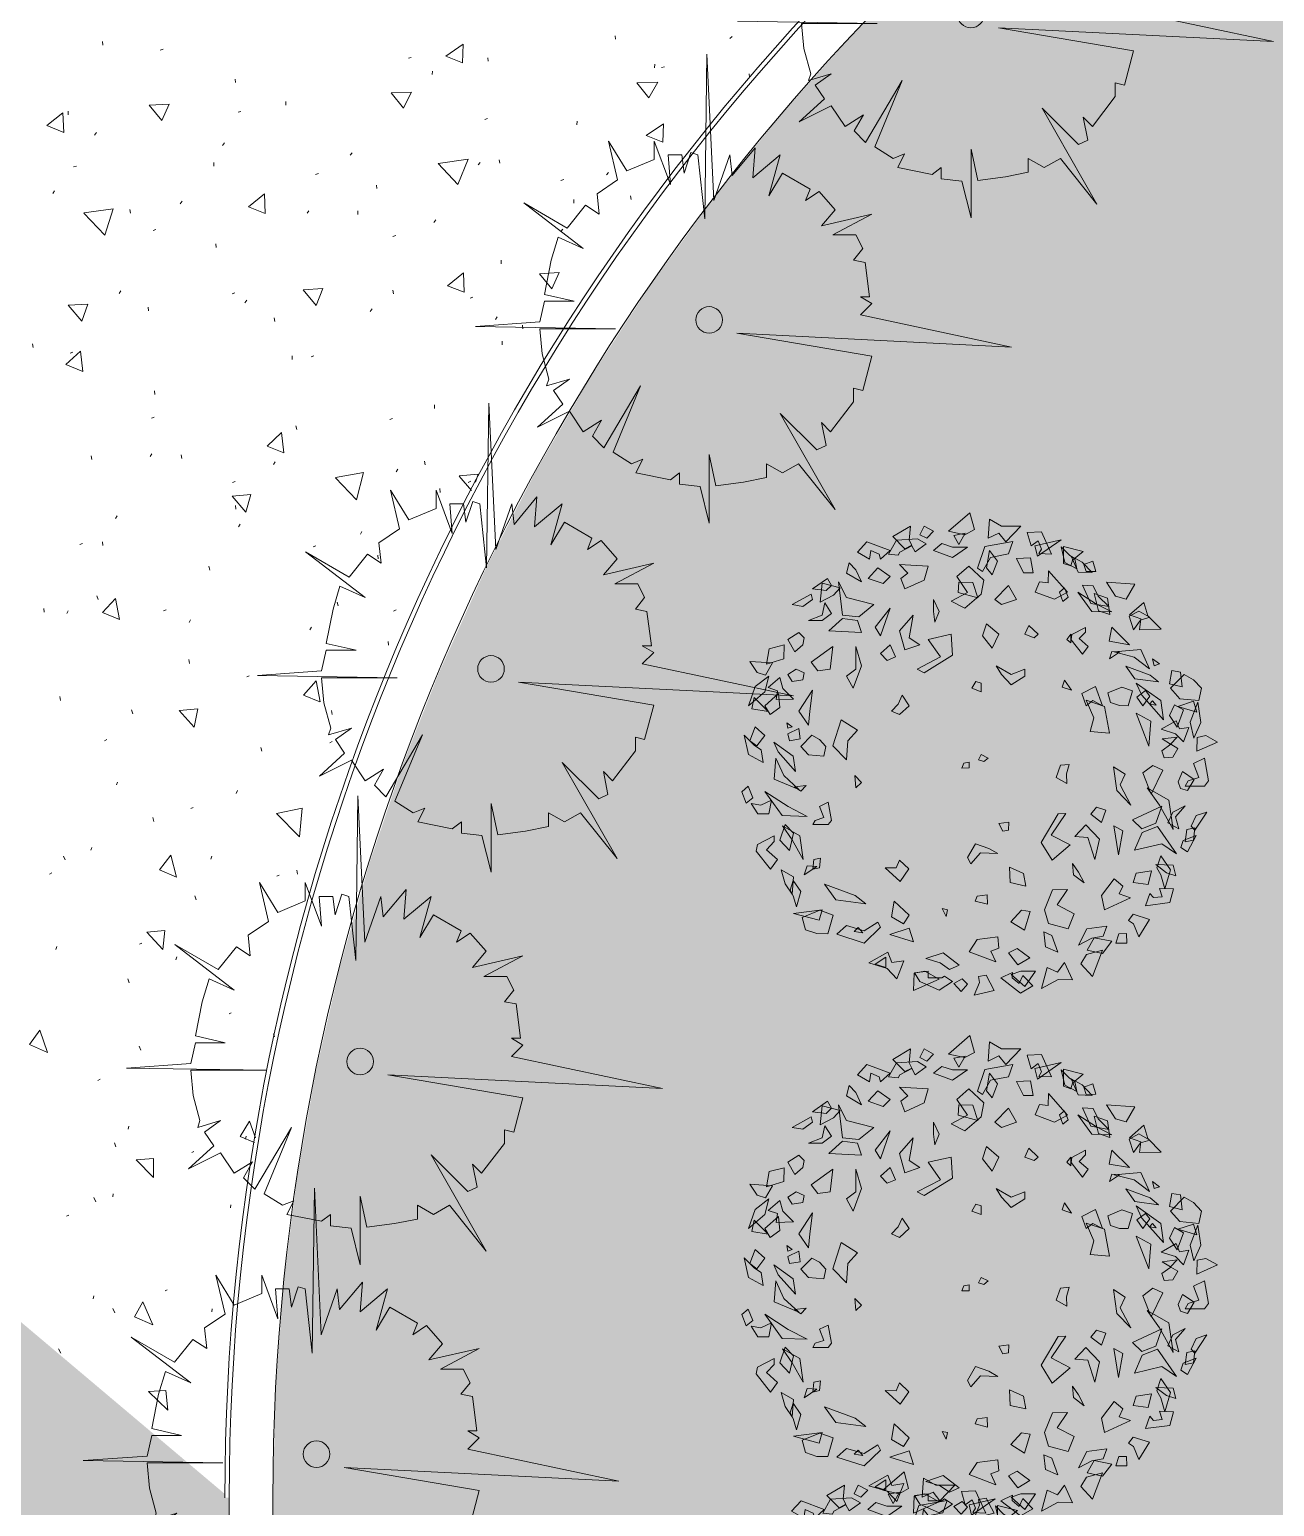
# Model space of a CAD drawing. Header units: millimetres. Extents: x 5359 to 218750, y -16347 to 109893.
# Drawn here: x 30646 to 33499, y 74317 to 77703 of the extents above; entities that cross this region are included whole.
import ezdxf

# ---------------------------------------------------------------- set-up
doc = ezdxf.new("R2010")
doc.units = ezdxf.units.MM
for name, color, linetype, lineweight in [('A-FLOR', 192, 'Continuous', 9), ('A-FLOR-PATT', 8, 'Continuous', 9), ('A-WALL', 113, 'Continuous', 9), ('G-IMPT', 8, 'Continuous', 9), ('L-PLNT', 71, 'Continuous', 9)]:
    doc.layers.add(name, color=color, linetype=linetype, lineweight=lineweight)

# ---------------------------------------------------------------- blocks, each defined once
blk = doc.blocks.new('FP_73-TKCS_MB ĐỊNH VỊ CỔNG-HÀNG RÀO')
at = {"layer": 'A-FLOR-PATT'}
for p, q in [((30812.7, 77675), (30813.9, 77666.9)), ((31639.6, 77669.2), (31600.2, 77641.5)), ((31639.6, 77669.2), (31638.5, 77626.4)), ((31988.4, 77688.4), (31989.1, 77680.7)), ((32256.4, 77687), (32251.2, 77681.8)), ((30951.7, 77657.8), (30945.2, 77655.7)), ((31520.7, 77638.9), (31514.2, 77636.9)), ((31638.5, 77626.3), (31600.2, 77641.5)), ((31696.2, 77637.7), (31697, 77629.9)), ((31569.1, 77607.1), (31568.8, 77599.2)), ((32079.2, 77622.9), (32078.6, 77615.2)), ((32100.9, 77617.1), (32094.1, 77615.3)), ((32295.3, 77600.8), (32295.8, 77593.1)), ((31116.7, 77589.2), (31117.9, 77581.2)), ((32085.7, 77581.6), (32038.1, 77580.2)), ((32065.5, 77546.3), (32038.1, 77580.1)), ((32085.7, 77581.6), (32065.5, 77546.3)), ((31233.1, 77537.3), (31233, 77529.3)), ((31521.3, 77559.4), (31474.8, 77557.2)), ((31503, 77522.7), (31474.8, 77557.2)), ((31521.3, 77559.4), (31503, 77522.8)), ((30722.4, 77511.4), (30685.6, 77482.3)), ((30722.4, 77511.4), (30724.4, 77466.6)), ((30734.3, 77515.3), (30734.5, 77507.1)), ((30965.8, 77531.8), (30919.7, 77529.5)), ((30949, 77494.3), (30919.7, 77529.5)), ((30965.8, 77531.8), (30949, 77494.3)), ((31130, 77515.1), (31123.6, 77513)), ((31695.6, 77498.7), (31689.1, 77496.7)), ((30724.4, 77466.6), (30685.6, 77482.3)), ((30799, 77466.4), (30794.7, 77460.6)), ((31900.7, 77492.3), (31900.3, 77484.4)), ((32099, 77486.8), (32059.1, 77459.6)), ((32099.1, 77486.8), (32097.4, 77444.4)), ((31092.5, 77442.7), (31088.2, 77436.9)), ((32097.4, 77444.4), (32059.1, 77459.5)), ((31067.9, 77398), (31068, 77389.8)), ((31385.3, 77420.2), (31380.9, 77414.4)), ((31651, 77405.1), (31582.5, 77395.9)), ((31651, 77405.1), (31627.6, 77347.3)), ((31678.4, 77397.9), (31673.9, 77392.2)), ((31722.5, 77404.3), (31723.5, 77396.3)), ((30753, 77389.8), (30746.7, 77387.7)), ((31307.8, 77372.7), (31301.4, 77370.6)), ((31627.6, 77347.3), (31582.4, 77395.9)), ((31973, 77374.7), (31968.3, 77369.2)), ((30702.9, 77332.5), (30698.8, 77326.6)), ((31440.9, 77346.2), (31442, 77338.1)), ((31870.1, 77358.7), (31863.6, 77356.7)), ((30995.3, 77309), (30991.2, 77303.1)), ((31184.3, 77325.9), (31148, 77296.4)), ((31186.2, 77281.1), (31148, 77296.3)), ((31184.4, 77325.9), (31186.2, 77281.1)), ((31893.6, 77312.9), (31893.4, 77304.9)), ((32023.6, 77321.2), (32024.5, 77313.3)), ((30837.7, 77291.4), (30770.3, 77282.1)), ((30818.2, 77231.6), (30770.3, 77282)), ((30837.7, 77291.4), (30818.2, 77231.6)), ((30875.5, 77290), (30877, 77281.8)), ((31286.2, 77287.3), (31281.9, 77281.4)), ((31398.3, 77286.9), (31398.4, 77278.7)), ((31576.7, 77266.3), (31572.4, 77260.6)), ((30935.1, 77244.3), (30928.9, 77242.1)), ((31485, 77230.7), (31478.7, 77228.5)), ((31868.1, 77245.3), (31863.7, 77239.6)), ((31072.9, 77211.1), (31073.3, 77202.8)), ((31726.6, 77174), (31726.6, 77165.8)), ((31640.4, 77145.1), (31604.1, 77115.4)), ((31640.4, 77145.1), (31642, 77100.5)), ((31860.1, 77145.5), (31814.6, 77142.6)), ((31843.1, 77107.9), (31814.6, 77142.6)), ((31860.1, 77145.5), (31843.1, 77108)), ((30855.1, 77103.3), (30851.1, 77097.4)), ((31116.6, 77099.3), (31110.4, 77097.1)), ((31318, 77108.9), (31273.1, 77105.7)), ((31302.8, 77070.3), (31273.1, 77105.7)), ((31318, 77108.8), (31302.8, 77070.3)), ((31478.4, 77105.3), (31479.7, 77097.1)), ((31641.9, 77100.5), (31604.1, 77115.4)), ((30779.2, 77073.4), (30734.1, 77070.8)), ((30765.2, 77034.4), (30734.1, 77070.8)), ((30779.2, 77073.4), (30765.2, 77034.4)), ((30917.6, 77066.5), (30918.2, 77058.1)), ((31143.6, 77082.1), (31139.6, 77076.1)), ((31430.8, 77062.6), (31426.7, 77056.6)), ((31661.8, 77089.1), (31655.6, 77086.8)), ((31206.4, 77042.1), (31207.9, 77033.7)), ((31717.8, 77043.9), (31713.7, 77038)), ((31775.4, 77024.6), (31776.7, 77016.4)), ((30652.4, 76982.2), (30654.3, 76973.7)), ((30762.8, 76965.1), (30729.1, 76934.5)), ((30745, 76962.8), (30738.9, 76960.5)), ((30762.8, 76965.1), (30767.9, 76918.6)), ((31728.8, 76988.3), (31728.9, 76980.1)), ((30767.9, 76918.6), (30729.1, 76934.5)), ((31247.4, 76954.7), (31247.9, 76946.3)), ((31297.4, 76954.8), (31291.3, 76952.5)), ((30932.3, 76874.4), (30933.1, 76865.9)), ((31573.8, 76842), (31574.3, 76833.7)), ((30931.5, 76814.3), (30925.5, 76812)), ((31256.4, 76793.9), (31258.2, 76785.4)), ((31477.5, 76810.7), (31471.5, 76808.3)), ((31223.4, 76778.8), (31190.4, 76747.5)), ((31223.4, 76778.8), (31228.4, 76732.2)), ((30787.3, 76725.4), (30788.3, 76716.8)), ((30925.8, 76730.3), (30922.2, 76724.1)), ((30992.9, 76727.5), (30994.9, 76719)), ((31228.4, 76732.2), (31190.4, 76747.5)), ((31208.8, 76711.4), (31205.2, 76705.2)), ((31411, 76686.9), (31347.1, 76675.4)), ((31411, 76686.9), (31395.3, 76624.7)), ((31489.9, 76694.7), (31486.2, 76688.6)), ((31551.2, 76713.3), (31552.9, 76704.9)), ((31117.1, 76666.4), (31111.3, 76664)), ((31395.3, 76624.7), (31347.1, 76675.3)), ((31674.4, 76683.1), (31630.8, 76679.2)), ((31658.6, 76646.1), (31630.8, 76679.1)), ((31657, 76667), (31651.1, 76664.6)), ((31674.4, 76683.1), (31668.2, 76665.2)), ((31153.3, 76636.7), (31109.9, 76633.1)), ((31141.4, 76596.4), (31109.9, 76633.1)), ((31153.3, 76636.7), (31141.4, 76596.5)), ((31586.3, 76650.3), (31586.9, 76641.7)), ((30846.4, 76588), (30843.1, 76581.8)), ((31117.9, 76611.4), (31118.9, 76602.8)), ((31128.3, 76568.7), (31124.9, 76562.4)), ((31407.6, 76552.2), (31404.1, 76546)), ((30767, 76524.2), (30761.2, 76521.9)), ((30812.7, 76528.2), (30813.9, 76519.5)), ((31301.9, 76519), (31296.2, 76516.6)), ((31443.9, 76497.5), (31444.8, 76488.9)), ((31056.7, 76472.3), (31059, 76463.6)), ((30800.3, 76404.8), (30802.9, 76396)), ((30843, 76398.2), (30812.8, 76366.1)), ((30843, 76398.2), (30851.7, 76350)), ((31351.2, 76390), (31353.5, 76381.3)), ((30678.1, 76375.7), (30679.6, 76366.9)), ((30734, 76370.2), (30730.9, 76363.9)), ((30851.7, 76350), (30812.8, 76366.1)), ((30958.7, 76372.3), (30953, 76369.9)), ((31014.7, 76349.7), (31011.6, 76343.3)), ((31485.9, 76372.2), (31480.3, 76369.6)), ((31291.7, 76332.8), (31288.6, 76326.5)), ((31467.7, 76299.8), (31468.9, 76291)), ((31011.2, 76258.2), (31012.7, 76249.3)), ((31149.4, 76221.1), (31143.9, 76218.6)), ((31302.9, 76209.8), (31273.7, 76176.7)), ((31302.9, 76209.8), (31311.6, 76161.3)), ((30715.2, 76173.6), (30716.9, 76164.6)), ((31031.2, 76145.2), (30989.1, 76141.4)), ((31031.2, 76145.2), (31023, 76103.4)), ((31311.5, 76161.3), (31273.7, 76176.7)), ((30879.3, 76142.9), (30882.2, 76134)), ((31023, 76103.4), (30989, 76141.4)), ((31338.2, 76141.6), (31339.7, 76132.7)), ((30823.2, 76074.8), (30817.7, 76072.4)), ((31175.7, 76057), (31178.4, 76048.1)), ((31339.1, 76070.4), (31333.7, 76067.8)), ((30847.4, 75977.4), (30844.7, 75970.9)), ((31122.3, 75958.3), (31119.6, 75951.7)), ((31021, 75919.2), (31015.7, 75916.7)), ((31271, 75917.9), (31211.5, 75905.2)), ((31271, 75917.9), (31264.4, 75851.7)), ((30928.6, 75896.1), (30930.7, 75887)), ((31264.4, 75851.7), (31211.5, 75905.1)), ((30723.9, 75808), (30727.3, 75798.9)), ((30788.7, 75827.9), (30786.2, 75821.4)), ((30969.8, 75809.9), (30943.6, 75776.4)), ((30969.8, 75809.9), (30982.7, 75759.9)), ((31063.4, 75807.3), (31060.9, 75800.7)), ((30982.7, 75759.9), (30943.6, 75776.4)), ((31258.3, 75775.5), (31260.3, 75766.4)), ((30696.5, 75769.1), (30691.2, 75766.7)), ((31217.6, 75764.2), (31212.4, 75761.6)), ((31024.4, 75717), (31027.7, 75707.8)), ((30955.5, 75636.9), (30914.5, 75633.3)), ((30955.5, 75636.9), (30951.4, 75593.9)), ((30902.9, 75608.4), (30897.8, 75605.9)), ((30951.4, 75593.9), (30914.5, 75633.3)), ((30708.1, 75600.3), (30706, 75593.7)), ((30983.1, 75576.9), (30981, 75570.2)), ((30871.3, 75526.6), (30874, 75517.3)), ((31108, 75448.5), (31103, 75445.9)), ((30669.5, 75409.1), (30645.7, 75375.9)), ((30669.5, 75409.1), (30686.8, 75357.9)), ((31205.3, 75400.7), (31207.5, 75393.2)), ((30686.8, 75357.8), (30645.7, 75375.9)), ((30897.1, 75372.2), (30901, 75362.9)), ((30807.6, 75296.2), (30802.5, 75293.7)), ((31150.2, 75200.2), (31128.6, 75165.4)), ((31150.2, 75200.2), (31163.3, 75161.9)), ((30873.1, 75188.6), (30871.5, 75181.9)), ((31161.5, 75151.2), (31128.6, 75165.4)), ((31142, 75165.6), (31140.4, 75158.8)), ((30840.4, 75150.8), (30843.7, 75141.4)), ((31022.4, 75131), (31017.6, 75128.4)), ((30929.9, 75114.9), (30889.8, 75111.8)), ((30930.2, 75070.8), (30889.8, 75111.8)), ((30929.9, 75114.9), (30930.2, 75070.8)), ((30837.7, 75033.9), (30836.3, 75027.1)), ((30793.2, 75025.2), (30797.8, 75015.6)), ((31107.4, 75008.4), (31106, 75001.5)), ((30735.7, 74984.5), (30730.8, 74982.1)), ((30792.9, 74799.4), (30791.8, 74792.7)), ((30961.4, 74813.9), (30956.8, 74811.4)), ((30837, 74770.5), (30841, 74760.8)), ((30905.6, 74785.8), (30886.5, 74751.7)), ((30905.6, 74785.8), (30928.1, 74733)), ((31064.5, 74769.7), (31063.4, 74762.9)), ((30928.1, 74733), (30886.5, 74751.6)), ((30712.1, 74678.2), (30717.5, 74668.5)), ((30957.8, 74582.5), (30918.3, 74580.4)), ((30962.6, 74537.8), (30918.3, 74580.3)), ((30957.8, 74582.5), (30962.6, 74537.8))]:
    blk.add_line(p, q, dxfattribs=at)
blk = doc.blocks.new('CAY MAI VAN PHUC - CAY DUC SOC_dwg-2256080-TKCS_MB ĐỊNH VỊ CỔNG-HÀNG RÀO')
at = {"layer": 'G-IMPT', "flags": 128}
blk.add_lwpolyline([(32.8, 479.5), (12.9, 293.4), (6.2, 771.8), (-13.8, 346.6), (-60.3, 479.5), (-67, 419.7), (-133.5, 499.4), (-126.8, 413), (-206.6, 479.5), (-173.4, 359.9), (-213.3, 426.3), (-293.1, 379.8), (-279.8, 346.6), (-319.7, 373.2), (-366.2, 320), (-326.3, 273.5), (-472.6, 306.7), (-359.6, 246.9), (-426.1, 246.9), (-446, 207.1), (-419.4, 173.8), (-452.7, 167.2), (-466, 67.5), (-439.4, 67.5), (-472.6, 47.6), (-439.4, 14.4), (-878.3, -78.6), (-80.3, -38.8), (-472.6, -105.2), (-446, -204.9), (-419.4, -198.2), (-419.4, -238.1), (-352.9, -324.5), (-326.3, -297.9), (-339.6, -364.4), (-313, -377.6), (-206.6, -271.3), (-366.2, -550.4), (-259.8, -417.5), (-213.3, -444.1), (-166.7, -417.5), (-166.7, -457.4), (-100.2, -470.7), (-19.9, -481.4), (-0.5, -390.9), (-0.5, -590.3), (26.2, -484), (86, -477.3), (86, -444.1), (112.6, -464), (212.4, -444.1), (192.4, -404.2), (225.7, -417.5), (278.9, -384.3), (199.1, -191.6), (305.5, -371), (338.7, -337.8), (312.1, -291.3), (365.3, -324.5), (405.2, -264.7), (498.3, -311.2), (425.2, -244.8), (451.8, -204.9), (405.2, -171.7), (471.7, -191.6), (465.1, -171.7), (485, -98.6), (491.7, -25.5), (272.2, -25.5), (677.9, -18.8), (491.7, -5.6), (478.4, 54.2), (391.9, 54.2), (478.4, 74.2), (458.4, 173.8), (438.5, 240.3), (365.3, 207.1), (538.2, 340), (411.9, 266.9), (358.7, 333.3), (318.8, 306.7), (325.4, 366.5), (265.6, 406.4), (292.2, 519.4), (239, 433), (159.2, 466.2), (159.2, 519.4), (112.6, 393.1), (119.3, 479.5), (79.4, 479.5), (72.7, 426.3), (52.8, 486.1)], close=True, dxfattribs=at)
at = {"layer": 'G-IMPT'}
blk.add_circle((0, 0), 38.6, dxfattribs=at)
blk = doc.blocks.new('CAY MAI VAN PHUC - CAY BONG TRANG-2256527-TKCS_MB ĐỊNH VỊ CỔNG-HÀNG RÀO')
at = {"extrusion": (0, 0, -1), "xscale": 0.7894736842105263, "yscale": 0.7894736842105263, "zscale": -0.7894736842105263, "rotation": 180}
blk.add_blockref('CAY MAI VAN PHUC - CAY DUC SOC_dwg-2256080-TKCS_MB ĐỊNH VỊ CỔNG-HÀNG RÀO', (0, 0), dxfattribs=at)
blk = doc.blocks.new('CAY BACH TRINH - CAY BACH TRINH_dwg-2249800-TKCS_MB ĐỊNH VỊ CỔNG-HÀNG RÀO')
at = {"layer": 'G-IMPT', "flags": 128}
for points in [[(-357, 1653), (-250, 1541), (-201, 1603), (-123, 1566), (-133, 1703), (-220, 1653)], [(7, 1749), (-25, 1628), (43, 1591), (160, 1616)], [(-578, 1452), (-505, 1613), (-404, 1608), (-431, 1511), (-482, 1548), (-505, 1489), (-486, 1456)], [(121, 1587), (40, 1602), (86, 1521)], [(335, 1653), (267, 1616), (316, 1566), (365, 1591)], [(423, 1516), (443, 1553), (433, 1653), (560, 1578), (472, 1491)], [(-715, 1368), (-728, 1408), (-805, 1472), (-663, 1508), (-663, 1385)], [(-648, 1504), (-672, 1392), (-758, 1347), (-746, 1419), (-706, 1444)], [(-477, 1437), (-459, 1512), (-646, 1555)], [(-83, 1327), (-48, 1351), (-99, 1506), (-301, 1542), (-270, 1454), (-140, 1428)], [(23, 1503), (131, 1428), (267, 1478), (209, 1528), (131, 1503)], [(533, 1553), (590, 1452), (520, 1446), (509, 1467), (423, 1512), (399, 1468), (319, 1525), (383, 1562)], [(579, 1478), (745, 1541), (813, 1466), (725, 1416), (716, 1478), (657, 1453), (647, 1416)], [(-874, 1403), (-896, 1328), (-826, 1327), (-809, 1379)], [(-870, 1320), (-769, 1323), (-719, 1438), (-798, 1395)], [(-428, 1425), (-446, 1319), (-376, 1318), (-327, 1420)], [(-133, 1478), (-191, 1403), (-152, 1303), (-113, 1353)], [(511, 1378), (306, 1366), (335, 1266), (472, 1203), (501, 1278), (452, 1316)], [(871, 1391), (823, 1341), (784, 1253), (891, 1316)], [(-556, 1333), (-692, 1179), (-600, 1129), (-460, 1181), (-492, 1255), (-553, 1247)], [(14, 1366), (-94, 1266), (-74, 1166), (43, 1066), (140, 1116), (23, 1178), (101, 1291)], [(667, 1353), (579, 1291), (628, 1241), (735, 1278)], [(1027, 1278), (998, 1228), (1037, 1191), (1135, 1203)], [(-1174, 1238), (-1112, 1130), (-1037, 1152), (-972, 1252)], [(-766, 1181), (-866, 1042), (-1009, 1038), (-900, 1094)], [(-996, 1019), (-915, 1047), (-883, 1171), (-978, 1137)], [(-989, 1076), (-860, 1099), (-799, 1231), (-876, 1225), (-913, 1152)], [(-697, 1145), (-671, 1210), (-634, 1180), (-660, 1114)], [(-269, 1228), (-328, 1128), (-220, 1091), (-172, 1128)], [(-50, 1140), (92, 1178), (86, 1252), (-14, 1249)], [(696, 1091), (891, 1141), (949, 1253), (920, 1016), (803, 1003)], [(1064, 1244), (1080, 1108), (985, 1158), (937, 1212)], [(1144, 1166), (1135, 1128), (1203, 1078), (1281, 1091)], [(-1364, 914), (-1208, 910), (-1218, 988), (-1136, 1017), (-1240, 1107), (-1267, 1010)], [(267, 1128), (228, 1041), (257, 966), (267, 1041)], [(647, 866), (579, 1066), (686, 928)], [(1047, 1103), (998, 1028), (1066, 978), (1164, 978), (1066, 1016)], [(-1164, 910), (-1135, 1007), (-1204, 1044), (-1282, 1000), (-1216, 980)], [(-113, 953), (-201, 878), (-152, 778), (-84, 866)], [(413, 1016), (443, 853), (365, 803), (472, 766), (511, 903)], [(813, 978), (784, 891), (1018, 903), (920, 991)], [(-1010, 928), (-1137, 803), (-990, 828)], [(-840, 791), (-799, 735), (-718, 839), (-724, 876), (-821, 927), (-821, 894), (-775, 847)], [(-717, 878), (-717, 816), (-688, 841)], [(-415, 941), (-483, 878), (-454, 853), (-386, 878)], [(140, 878), (131, 728), (335, 603), (384, 628), (218, 716), (306, 841)], [(1261, 753), (1203, 803), (1193, 853), (1232, 891), (1310, 841)], [(-1279, 631), (-1217, 768), (-1027, 752), (-1169, 714)], [(-993, 702), (-1009, 756), (-1064, 751)], [(579, 803), (540, 716), (599, 691), (647, 741)], [(823, 791), (784, 653), (842, 491), (891, 578), (823, 628)], [(988, 791), (1008, 628), (1096, 616), (1144, 678)], [(1339, 702), (1463, 665), (1444, 774), (1337, 802)], [(-1302, 703), (-1351, 666), (-1312, 653)], [(-1109, 650), (-1174, 560), (-1345, 537), (-1285, 585)], [(-220, 591), (-289, 516), (-386, 578), (-386, 628), (-289, 591), (-181, 653)], [(1422, 673), (1471, 586), (1531, 604), (1583, 684)], [(-1595, 553), (-1527, 591), (-1429, 491), (-1497, 416), (-1634, 403), (-1653, 491)], [(-1424, 524), (-1440, 618), (-1501, 607), (-1513, 501)], [(-721, 477), (-654, 499), (-671, 550)], [(-74, 528), (-35, 541), (-6, 491), (-74, 466)], [(1310, 591), (1252, 628), (1193, 603), (1203, 553), (1281, 541)], [(1270, 413), (1394, 410), (1386, 473), (1452, 496), (1368, 568), (1347, 490)], [(1447, 578), (1476, 466), (1593, 366), (1544, 503)], [(-1380, 266), (-1361, 403), (-1185, 528), (-1224, 441)], [(-1283, 435), (-1251, 475), (-1188, 428), (-1232, 366)], [(-1065, 367), (-1127, 366), (-1158, 473), (-1082, 500), (-981, 458), (-1000, 389)], [(-942, 366), (-893, 503), (-795, 453), (-825, 366), (-873, 403)], [(491, 441), (443, 366), (511, 303), (569, 328), (521, 378)], [(1135, 478), (1232, 328), (1164, 228), (1154, 328)], [(1378, 453), (1369, 353), (1437, 303), (1476, 366)], [(1553, 425), (1451, 325), (1568, 345)], [(-1597, 135), (-1570, 248), (-1626, 391), (-1648, 247)], [(-1619, 320), (-1482, 361), (-1595, 398)], [(-1478, 213), (-1422, 297), (-1459, 373), (-1523, 336)], [(-1328, 370), (-1279, 378), (-1302, 402)], [(-855, 181), (-881, 279), (-825, 405), (-958, 362), (-994, 169)], [(-1363, 198), (-1471, 259), (-1494, 200), (-1562, 210), (-1523, 107), (-1467, 166)], [(-1274, 77), (-1290, 255), (-1183, 312), (-1221, 219)], [(813, 191), (881, 116), (891, -22), (988, 78), (930, 266)], [(1319, 245), (1280, 215), (1311, 205)], [(1476, 153), (1534, 78), (1583, 116), (1544, 216)], [(-1619, 40), (-1622, 139), (-1683, 152), (-1767, 105)], [(-1478, 141), (-1429, 91), (-1371, 128)], [(1085, 125), (1140, 155), (1218, 75), (1163, 15), (1054, 5), (1038, 75)], [(1310, 166), (1300, 116), (1222, 128), (1232, 203)], [(1624, 156), (1594, 16), (1487, -41), (1502, 50), (1551, 81)], [(-1482, 60), (-1448, -1), (-1384, -6), (-1369, 43), (-1433, 90)], [(-74, 16), (-123, -9), (-94, -34), (-55, -22)], [(1256, -105), (1272, 5), (1412, 105), (1381, 35)], [(-1595, -47), (-1673, -9), (-1702, -172), (-1673, -209), (-1536, -209), (-1556, -172), (-1634, -147)], [(-1291, -267), (-1232, -115), (-1304, -62), (-1376, -95)], [(-1145, -345), (-1046, -242), (-1021, -71), (-1105, -125), (-1069, -201)], [(-688, -191), (-610, -147), (-641, -60), (-704, -55), (-685, -122)], [(11, -79), (65, -80), (51, -44), (11, -37)], [(1398, -9), (1408, -159), (1232, -234), (1339, -134)], [(-1515, -106), (-1486, -178), (-1501, -227), (-1553, -242), (-1599, -161)], [(832, -134), (784, -184), (823, -222)], [(1179, -205), (1218, -245), (1264, -215)], [(1563, -293), (1595, -211), (1641, -250), (1609, -331)], [(-1449, -521), (-1419, -309), (-1263, -222), (-1351, -346)], [(1477, -247), (1352, -421), (1173, -426), (1309, -356)], [(1427, -309), (1447, -409), (1525, -409), (1573, -334), (1505, -346)], [(-1604, -526), (-1578, -497), (-1615, -421), (-1690, -396)], [(-1489, -516), (-1411, -473), (-1448, -396), (-1534, -351), (-1465, -430)], [(-1224, -515), (-1157, -451), (-1369, -353), (-1324, -476)], [(-935, -470), (-860, -411), (-900, -361), (-966, -383)], [(-582, -741), (-504, -613), (-626, -407), (-681, -406), (-575, -561), (-711, -631)], [(1085, -355), (1023, -325), (999, -455), (1023, -485), (1132, -485), (1116, -455), (1054, -435)], [(-1546, -521), (-1536, -609), (-1595, -596), (-1604, -509)], [(-1173, -669), (-1368, -622), (-1473, -694), (-1336, -498), (-1227, -542)], [(-1024, -493), (-1058, -702), (-1088, -530)], [(-888, -735), (-838, -578), (-745, -570), (-823, -487), (-921, -590)], [(-229, -532), (-269, -525), (-272, -467), (-200, -477)], [(1202, -735), (1225, -565), (1350, -495), (1280, -595)], [(1330, -484), (1271, -546), (1300, -671), (1369, -596)], [(-1553, -680), (-1504, -649), (-1521, -598), (-1613, -563)], [(-129, -656), (-34, -622), (23, -722), (0, -767), (-69, -688), (-193, -693)], [(1384, -736), (1435, -805), (1537, -675), (1529, -628), (1408, -565), (1408, -607), (1465, -665)], [(-1390, -946), (-1429, -809), (-1361, -709), (-1332, -796), (-1361, -846)], [(614, -795), (506, -893), (444, -803), (510, -740), (536, -796)], [(1124, -735), (1132, -805), (1085, -795), (1077, -725)], [(-1468, -852), (-1402, -831), (-1326, -772), (-1450, -777)], [(-1270, -915), (-1163, -901), (-1183, -834), (-1295, -817)], [(-811, -903), (-736, -844), (-727, -764), (-770, -826)], [(-393, -926), (-281, -901), (-277, -790), (-378, -835)], [(1193, -846), (1173, -780), (1104, -785)], [(1359, -809), (1271, -859), (1281, -984), (1330, -909)], [(-1251, -1066), (-1426, -1044), (-1452, -946), (-1351, -943), (-1371, -1002), (-1308, -1008), (-1282, -979)], [(-1144, -1010), (-957, -1095), (-936, -993), (-1027, -873), (-1088, -926), (-1063, -982)], [(-698, -1231), (-557, -1193), (-527, -1096), (-584, -953), (-693, -951), (-619, -1061), (-741, -1124)], [(1048, -911), (967, -1024), (753, -1052), (829, -993)], [(1249, -1075), (1218, -965), (1272, -885), (1295, -955), (1272, -995)], [(-120, -1056), (-31, -1033), (-45, -997), (-117, -988)], [(550, -1034), (443, -1134), (482, -1196), (569, -1146)], [(-1130, -1172), (-1165, -1196), (-1203, -1289), (-1280, -1164), (-1162, -1128)], [(-384, -1242), (-286, -1181), (-363, -1098), (-424, -1108)], [(176, -1143), (205, -1087), (168, -1096)], [(1103, -1266), (1025, -1267), (986, -1133), (1081, -1099), (1208, -1151), (1184, -1238)], [(1066, -1096), (1086, -1171), (1271, -1121)], [(-1117, -1335), (-1039, -1334), (-1059, -1267), (-1114, -1266)], [(-771, -1348), (-831, -1232), (-975, -1212), (-947, -1284), (-866, -1298)], [(-622, -1399), (-535, -1360), (-523, -1254), (-580, -1280)], [(411, -1324), (581, -1272), (441, -1226)], [(667, -1184), (647, -1221), (764, -1334), (959, -1271), (891, -1209), (764, -1246)], [(775, -1261), (835, -1251), (807, -1222)], [(-883, -1296), (-1010, -1321), (-942, -1409), (-834, -1384)], [(-336, -1491), (-270, -1405), (-332, -1372), (-423, -1439)], [(-180, -1469), (12, -1396), (-45, -1309), (-194, -1290), (-200, -1370), (-142, -1392)], [(-872, -1573), (-787, -1482), (-829, -1416), (-944, -1384)], [(-505, -1659), (-547, -1509), (-620, -1542), (-671, -1472), (-727, -1598), (-626, -1595)], [(323, -1445), (199, -1404), (83, -1492), (153, -1523), (221, -1476)], [(731, -1476), (595, -1400), (567, -1474), (481, -1461), (531, -1590), (600, -1516)], [(608, -1509), (686, -1484), (608, -1434)], [(-386, -1646), (-464, -1534), (-357, -1534), (-289, -1559)], [(-215, -1584), (-355, -1693), (-443, -1641), (-373, -1567), (-346, -1624), (-297, -1583), (-299, -1545)], [(-55, -1574), (-63, -1616), (-24, -1708), (-167, -1674), (-109, -1565)], [(228, -1671), (131, -1609), (189, -1571), (209, -1584), (306, -1584), (306, -1534), (404, -1546), (365, -1609)], [(411, -1674), (406, -1550), (330, -1534), (226, -1592)], [(69, -1680), (123, -1624), (62, -1590), (23, -1629)]]:
    blk.add_lwpolyline(points, close=True, dxfattribs=at)
blk = doc.blocks.new('CAY BACH TRINH - CAY BACH TRINH-2271498-TKCS_MB ĐỊNH VỊ CỔNG-HÀNG RÀO')
at = {"extrusion": (0, 0, -1), "xscale": 0.3200000000000001, "yscale": 0.3200000000000001, "zscale": -0.3200000000000001, "rotation": 180}
blk.add_blockref('CAY BACH TRINH - CAY BACH TRINH_dwg-2249800-TKCS_MB ĐỊNH VỊ CỔNG-HÀNG RÀO', (0, 0), dxfattribs=at)

msp = doc.modelspace()

# ---------------------------------------------------------------- hatches: boundary and pattern name
at = {"layer": 'A-FLOR-PATT'}
h = msp.add_hatch(dxfattribs=at)
h.set_pattern_fill('FP_14', color=256, style=0, pattern_type=2)
h.set_pattern_definition([(0, (167.64, 11.2), (558.8, 558.8), [83.82, -16.764, 22.352, -16.764, -419.1]), (0, (167.64, 11.2), (558.8, 558.8), [-139.7, 83.82, -335.28]), (0, (139.7, 27.94), (558.8, 558.8), [55.88, -41.91, 83.82, -41.91, -335.28]), (0, (139.7, 27.94), (558.8, 558.8), [-223.52, 55.88, -279.4]), (0, (335.3, 251.46), (558.8, 558.8), [69.85, -27.94, 69.85, -391.16]), (0, (55.9, 363.2), (558.8, 558.8), [27.94, -55.88, 27.94, -447.04]), (90, (111.76, 363.2), (-558.8, 558.8), [50.292, -508.508]), (90, (279.4, 27.94), (-558.8, 558.8), [55.88, -502.92]), (90, (419.1, 251.46), (-558.8, 558.8), [55.88, -502.92]), (45, (352.04, 22.35), (0, 558.7996), [55.88, -734.383]), (135, (206.76, 22.35), (-558.7996, 0), [55.88, -734.383]), (63.435, (335.28, 25.15), (-0.0005, 558.8001), [55.88, -1193.635]), (75.964, (307.34, 27.94), (-0.00237, 558.80038), [55.88, -2248.111]), (75.964, (447.04, 251.46), (-0.00237, 558.80038), [44.704, -2259.287]), (75.964, (122.94, 363.22), (-0.00237, 558.80038), [39.116, -2264.875]), (104.036, (251.46, 27.94), (0.00237, 558.80038), [55.88, -2248.111]), (104.036, (391.16, 251.46), (0.00237, 558.80038), [44.704, -2259.287]), (104.036, (100.58, 363.22), (0.00237, 558.80038), [39.116, -2264.875]), (116.565, (223.52, 25.15), (0.0005, 558.8001), [55.88, -1193.634])])
h.paths.add_polyline_path([(33642.6, 17336.9), (33642.6, 33737.4), (31203.5, 33737.4), (31203.5, 18236.9), (31211.1, 18125), (31226.1, 18036.7), (31254, 17939.7), (31292.6, 17846.4), (31341.4, 17758.1), (31399.9, 17675.8), (31480, 17589), (31547.2, 17529.8), (31624.7, 17474.9), (31713, 17426.1), (31806.2, 17387.4), (31903.2, 17359.5), (32002.7, 17342.6), (32103.5, 17336.9), (33198.8, 17336.9)])
h.paths.add_polyline_path([(31203.5, 37137.4), (33642.6, 37137.4), (33642.6, 78246.9), (35752.6, 78246.9), (35752.6, 79046.9), (38162.6, 79046.9), (38162.6, 79036.9), (38152.6, 79036.9), (38152.6, 78246.9), (42252.6, 78246.9), (42252.6, 78646.9), (42552.6, 78646.9), (42552.6, 79236.9), (36103.5, 79236.9), (35855.3, 79230.6), (35607.8, 79211.8), (35361.5, 79180.4), (35117.1, 79136.6), (34875.3, 79080.5), (34636.6, 79012.2), (34401.7, 78931.9), (34171.2, 78839.8), (33945.6, 78736.2), (33725.5, 78621.2), (33510, 78494.3), (33269, 78332.8), (33092.2, 78202), (32897.2, 78041.7), (32711.6, 77872.5), (32535.6, 77694.7), (32369.5, 77508.9), (32213.4, 77315.4), (32067.7, 77114.8), (31932.5, 76907.4), (31806.3, 76690.2), (31693.9, 76472.3), (31583.6, 76226.6), (31502.6, 76021.4), (31423.8, 75788.4), (31356.8, 75551.8), (31301.8, 75312.4), (31258.9, 75070.6), (31228.2, 74827), (31209.7, 74582.3), (31203.5, 74336.9), (31205.6, 62059.7), (31211.4, 62000.9), (31234, 61917.3), (31258, 61859.3), (31299, 61792.4), (31349.9, 61732.8), (31409.6, 61681.8), (31476.5, 61640.8), (31549, 61610.8), (31625.3, 61592.5), (31703.5, 61586.3), (32403.5, 61586.3), (32403.5, 40886.3), (31703.5, 40886.3), (31618.1, 40878.5), (31534.5, 40855.8), (31476.5, 40831.8), (31409.6, 40790.8), (31349.9, 40739.9), (31299, 40680.2), (31258, 40613.3), (31228, 40540.8), (31209.7, 40464.6), (31203.5, 40362.1), (31203.5, 38882.8)])
h.paths.add_polyline_path([(62552.6, 78236.9), (62432.4, 78384.4), (62310.9, 78513.5), (62180.6, 78633.7), (62021.7, 78758.5), (61896, 78845), (61742.9, 78935.1), (61583.3, 79014.3), (61418.9, 79081.8), (61250.4, 79137.3), (61078.8, 79180.8), (60904.8, 79211.9), (60728.8, 79230.6), (60552.6, 79236.9), (46052.6, 79236.9), (46052.6, 78648.6), (46352.6, 78648.6), (46352.6, 78638.6), (46352.6, 78636.9), (46352.6, 78246.9), (54962.6, 78246.9), (54962.6, 78236.9), (62545, 78236.9)])
h = msp.add_hatch(dxfattribs=at)
h.set_pattern_fill('FP_24', color=256, style=0, pattern_type=2)
h.set_pattern_definition([(50.044, (79.34, 5.34), (480.1093, -42.1973), [50.249, -552.737]), (354.978, (79.34, 5.34), (-92.8797, 504.407), [40.163, -441.797]), (100.433, (119.35, 1.8), (387.2325, 462.215), [42.741, -470.147]), (46.228, (79.34, 139.45), (714.374, -111.1663), [75.364, -829.007]), (96.624, (138.9, 130.2), (625.628, 653.0516), [64.112, -705.234]), (351.155, (79.3, 139.45), (625.6346, 653.045), [60.248, -662.724]), (21.022, (146.27, 105.9), (399.5488, -270.0747), [50.21, -552.308]), (325.943, (146.27, 105.9), (162.8708, 486.2122), [40.189, -442.076]), (71.481, (179.57, 83.4), (562.4147, 216.1425), [42.731, -470.036]), (37.54, (79.34, 5.34), (8.14153, 223.2217), [7.367, -429.296, 7.367, -441.351, -443.695]), (37.54, (79.34, 5.34), (8.14153, 223.2217), [-885.381, 7.367, -436.328]), (7.5, (79.34, 5.34), (176.088, 264.43336), [7.363, -248.334, 7.363, -419.023, -169.015]), (7.5, (79.34, 5.34), (176.088, 264.43336), [-682.083, 7.363, -161.652]), (327.444, (-69.93, 5.37), (357.3223, -15.2107), [7.368, -160.078, 7.368, -515.062, -693.224]), (327.444, (-69.93, 5.37), (357.3223, -15.2107), [-689.876, 7.368, -685.857]), (317.442, (-136.87, 5.4), (390.3648, 67.0332), [7.37, -210.376, 7.37, -339.684, -492.442]), (317.442, (-136.87, 5.4), (390.3648, 67.0332), [-564.8, 7.37, -485.072])])
h.paths.add_polyline_path([(31093.5, 18385.6), (31093.5, 33837.4), (31103.5, 33837.4), (31103.5, 40386.3), (31093.5, 40386.3), (31103.5, 40558.2), (31103.5, 61982.1), (31099.6, 62000.9), (31093.5, 62086.3), (31103.5, 62086.3), (31103.5, 74336.9), (31093.5, 74336.9), (31093.5, 74345.4), (27123.5, 77694.3), (27123.5, 77413.8), (31041.6, 19157.8)])

# ---------------------------------------------------------------- linework, layer by layer
at = {"layer": 'A-WALL'}
for p, q in [((31103.5, 62086.3), (31103.5, 74336.9)), ((31203.5, 74336.9), (31203.5, 62086.3))]:
    msp.add_line(p, q, dxfattribs=at)
for radius in [5010, 5000, 5000, 4900]:
    msp.add_arc((36103.5, 74336.9), radius, 90, 180, dxfattribs=at)

# ---------------------------------------------------------------- block references
at = {"layer": 'A-FLOR'}
msp.add_blockref('FP_73-TKCS_MB ĐỊNH VỊ CỔNG-HÀNG RÀO', (0, 0), dxfattribs=at)
at = {"layer": 'L-PLNT', "rotation": 180}
for name, p in [('CAY MAI VAN PHUC - CAY BONG TRANG-2256527-TKCS_MB ĐỊNH VỊ CỔNG-HÀNG RÀO', (32803.5, 77736.9)), ('CAY MAI VAN PHUC - CAY BONG TRANG-2256527-TKCS_MB ĐỊNH VỊ CỔNG-HÀNG RÀO', (32203.5, 77036.9)), ('CAY MAI VAN PHUC - CAY BONG TRANG-2256527-TKCS_MB ĐỊNH VỊ CỔNG-HÀNG RÀO', (31703.5, 76236.9)), ('CAY BACH TRINH - CAY BACH TRINH-2271498-TKCS_MB ĐỊNH VỊ CỔNG-HÀNG RÀO', (32803.5, 76035.3)), ('CAY MAI VAN PHUC - CAY BONG TRANG-2256527-TKCS_MB ĐỊNH VỊ CỔNG-HÀNG RÀO', (31403.5, 75336.9)), ('CAY BACH TRINH - CAY BACH TRINH-2271498-TKCS_MB ĐỊNH VỊ CỔNG-HÀNG RÀO', (32803.5, 74836.9)), ('CAY MAI VAN PHUC - CAY BONG TRANG-2256527-TKCS_MB ĐỊNH VỊ CỔNG-HÀNG RÀO', (31303.5, 74436.9)), ('CAY BACH TRINH - CAY BACH TRINH-2271498-TKCS_MB ĐỊNH VỊ CỔNG-HÀNG RÀO', (32652.6, 73836.9))]:
    msp.add_blockref(name, p, dxfattribs=at)

doc.saveas('drawing.dxf')
